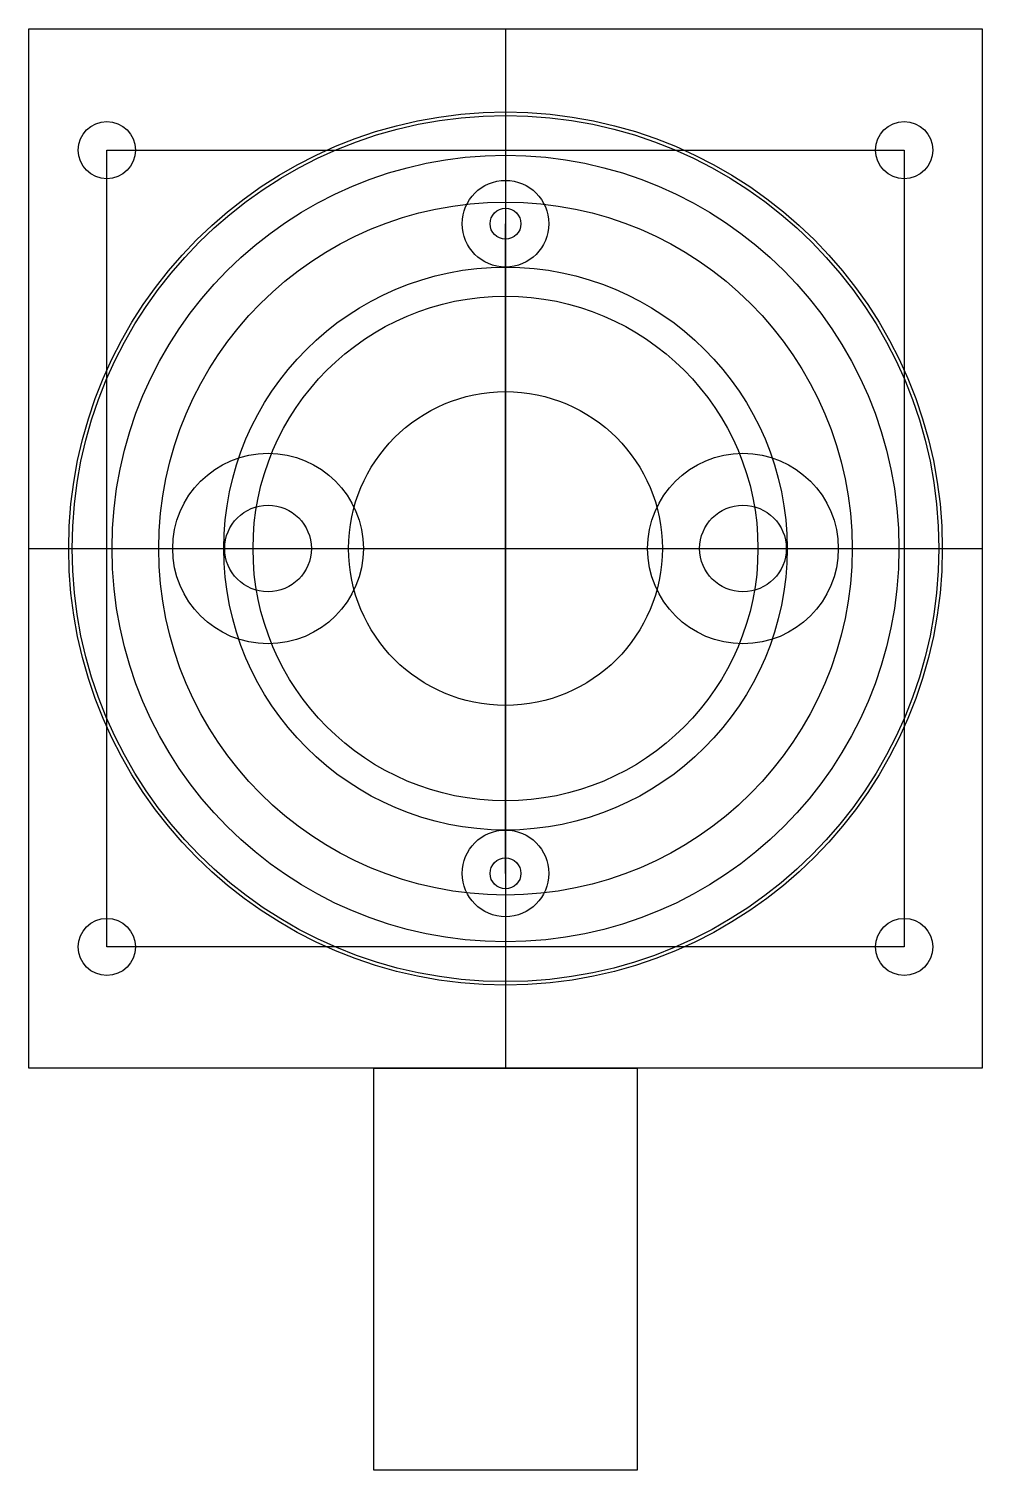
# Model space of a CAD drawing. Extents: x 10.06 to 12.81, y 28.84 to 33.
import ezdxf

# ---------------------------------------------------------------- set-up
doc = ezdxf.new("R2010")
doc.units = 0
doc.header["$LTSCALE"] = 5
doc.header["$MEASUREMENT"] = 0
doc.layers.add('Z0_BOTCOMP', color=4, linetype='Continuous')
doc.layers.add('Z0_CUT500', color=4, linetype='Continuous')

msp = doc.modelspace()

# ---------------------------------------------------------------- linework, layer by layer
at = {"layer": 'Z0_BOTCOMP', "color": 4, "linetype": 'Continuous', "lineweight": 25}
for p, q in [((10.0625, 30), (10.0625, 33)), ((10.0625, 33), (12.8125, 33)), ((11.4375, 33), (11.4375, 30)), ((12.8125, 33), (12.8125, 30)), ((10.2875, 32.65), (12.5875, 32.65)), ((10.2875, 30.35), (10.2875, 32.65)), ((11.4375, 32.65), (11.4375, 30.35)), ((12.5875, 32.65), (12.5875, 30.35)), ((11.4375, 30.5625), (11.4375, 32.4375)), ((11.4375, 32.2283), (11.4375, 30.7717)), ((10.0625, 31.5), (12.8125, 31.5)), ((10.2875, 31.5), (12.5875, 31.5)), ((10.7092, 31.5), (12.1658, 31.5)), ((10.7525, 31.5), (12.1225, 31.5)), ((12.5875, 30.35), (10.2875, 30.35)), ((12.8125, 30), (10.0625, 30)), ((11.0575, 28.84), (11.0575, 30)), ((11.0575, 30), (11.8175, 30)), ((11.8175, 30), (11.8175, 28.84)), ((11.8175, 28.84), (11.0575, 28.84))]:
    msp.add_line(p, q, dxfattribs=at)
for centre, radius in [((11.4375, 31.5), 1.25), ((10.2875, 32.65), 0.0825), ((12.5875, 32.65), 0.0825), ((11.4375, 31.5), 1.135), ((11.4375, 32.4375), 0.125), ((11.4375, 31.5), 1), ((11.4375, 32.4375), 0.0445), ((11.4375, 31.5), 0.8125), ((11.4375, 31.5), 0.7283), ((11.4375, 31.5), 0.4528), ((10.7525, 31.5), 0.275), ((12.1225, 31.5), 0.275), ((10.7525, 31.5), 0.125), ((12.1225, 31.5), 0.125), ((11.4375, 30.5625), 0.125), ((11.4375, 30.5625), 0.0445), ((10.2875, 30.35), 0.0825), ((12.5875, 30.35), 0.0825)]:
    msp.add_circle(centre, radius, dxfattribs=at)
at = {"layer": 'Z0_CUT500', "color": 5, "linetype": 'Continuous', "lineweight": 25}
msp.add_circle((11.4375, 31.5), 1.26, dxfattribs=at)

doc.saveas('drawing.dxf')
